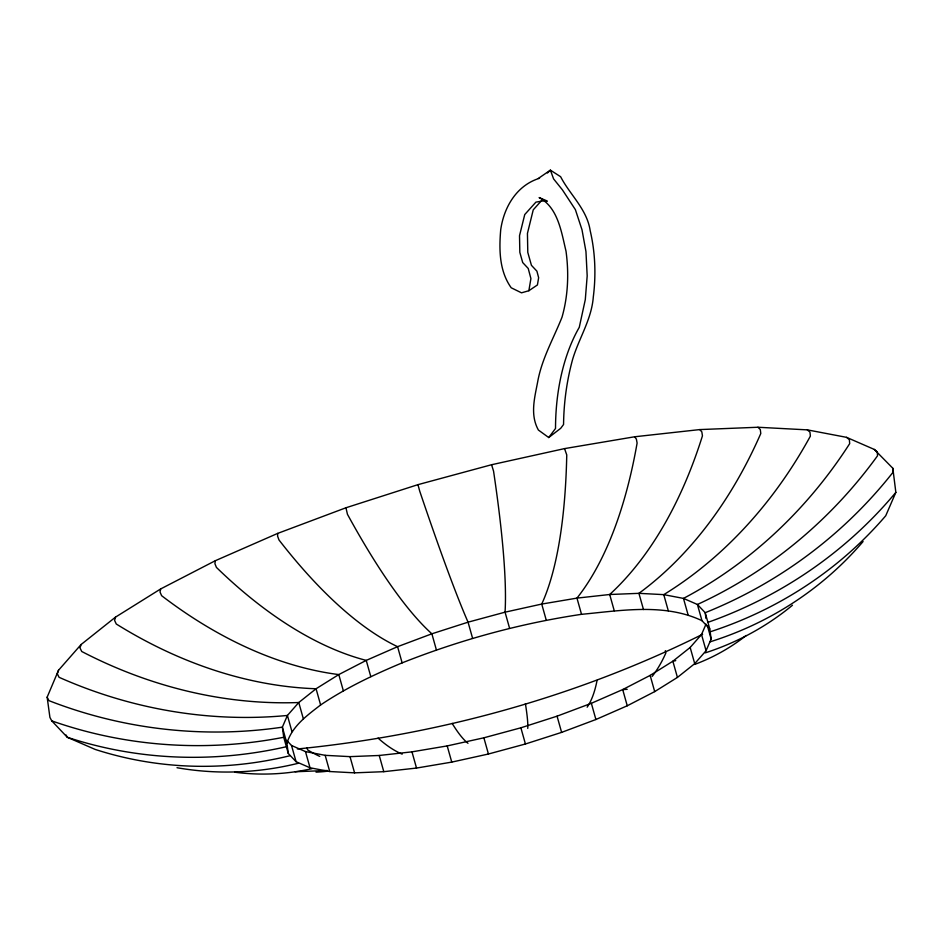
<?xml version="1.0" encoding="UTF-8"?>
<svg xmlns="http://www.w3.org/2000/svg" width="943" height="943" viewBox="0 0 943 943"><rect width="100%" height="100%" fill="white"/><g stroke="black" fill="none" stroke-linecap="round" stroke-linejoin="round"><path stroke-width="1.41" d="M709.749 628.91L701.969 620.683L697.407 604.475A440.44 414.107 -56.7 0 0 877.544 455.764L877.261 451.827L874.302 449.434L846.543 437.34L807.349 429.867L757.924 427.25L699.777 429.584L634.651 436.774L564.539 448.609L491.574 464.734L417.961 484.655L345.951 507.77L277.725 533.384L277.607 536.202L278.998 539.985A440.44 165.308 67.9 0 0 397.581 646.674L402.131 662.87C373.876 674.658 346.069 687.812 320.62 704.963C307.159 715.395 291.976 726.216 286.908 743.355L288.287 753.481L296.078 761.696L310.035 767.779L329.732 771.527L354.568 772.847L383.789 771.68L416.523 768.062L451.756 762.109L488.427 754.011L525.428 743.992L561.615 732.381L595.905 719.509L627.248 705.777L654.701 691.608L677.428 677.416L694.72 663.648L706.071 650.717L711.14 639.024L709.749 628.91L705.199 612.702L697.407 604.475L683.463 598.404L663.766 594.644L638.918 593.336L609.697 594.503L576.963 598.121L541.73 604.062L505.059 612.172L468.058 622.18L431.87 633.802L397.581 646.674L366.238 660.395L338.785 674.575L316.07 688.755L298.766 702.523L287.415 715.454L282.358 727.159L283.737 737.273L288.287 753.481M277.725 533.384L215.358 560.696L214.91 563.666L216.418 567.403A440.44 230.752 64.6 0 0 366.238 660.395L370.788 676.602M539.537 178.262C516.729 185.276 503.951 207.012 500.721 229.703C499.012 249.482 499.189 270.947 511.224 287.792L521.503 292.825L528.858 290.727L530.909 278.598L528.221 268.449L522.705 262.555L519.829 252.335L519.522 235.715L524.744 214.556L535.919 202.132L544.135 200.718L546.952 201.389M215.358 560.696L160.734 588.904L160.015 592.015L161.63 595.693A440.44 289.195 60.5 0 0 338.785 674.575L343.346 690.771M160.734 588.904L115.529 617.123L114.575 620.376L116.272 624.007A440.44 338.843 55.1 0 0 316.07 688.755L320.62 704.963M115.529 617.123L81.11 644.517L79.978 647.912L81.735 651.495A440.44 378.19 47 0 0 298.766 702.523L303.328 718.731M81.11 644.517L58.525 670.249L57.275 673.774L59.079 677.31A440.44 406.056 33.7 0 0 287.415 715.454L291.965 731.662M289.784 755.767A440.44 391.345 -73.7 0 1 95.137 749.414L67.283 737.273L51.735 720.853L49.92 717.411L47.15 697.183L58.525 670.249M286.66 740.361L291.528 745.5L305.473 751.571L325.17 755.331L350.006 756.64L379.239 755.473L411.973 751.854L447.206 745.913L483.877 737.803L520.878 727.796L557.065 716.173L591.355 703.301L622.698 689.569L650.151 675.4L672.866 661.22L690.17 647.452L701.521 634.521L706.024 624.113M874.302 449.434L892.832 468.27L895.85 492.376L885.748 515.738A440.44 406.056 33.7 0 1 709.949 631.881M547.105 200.942L539.113 197.57C558.115 207.613 561.415 232.237 566.012 251.168C569.006 273.222 568.122 295.737 562.016 317.202C553.694 338.065 542.366 357.821 537.993 380.112C534.976 396.708 529.589 414.225 538.394 430.043L548.732 437.54L555.521 428.476A157.516 91.648 85.6 0 1 579.273 327.315L585.297 299.626L587.183 275.886L585.957 251.569L582.008 229.797L575.383 209.641L562.382 189.826L553.576 178.875L550.406 170.153L538.323 178.439M541.895 200.211L533.243 209.829L527.443 233.392L527.785 252.37L531.428 265.313L536.909 271.171L538.642 277.714L537.416 284.963L528.858 290.727M547.447 173.005L550.406 170.153L560.625 176.718C569.937 194.812 587.088 209.334 590.2 230.74C595.269 252.441 596.106 274.908 593.3 296.998C591.567 319.618 578.872 338.266 572.578 359.531C566.802 380.701 563.808 402.555 563.56 424.503L560.696 428.322L548.732 437.54M702.629 634.262C576.303 697.054 437.623 735.068 297.351 748.978M402.131 662.87C459.854 639.991 520.1 623.464 581.525 614.317C621.189 610.604 664.532 602.942 701.969 620.683M295.088 771.763L327.327 770.478M846.543 437.34L849.36 439.662L849.69 443.623A440.44 391.345 -73.7 0 1 683.463 598.404L688.013 614.6M807.349 429.867L809.966 432.153L810.367 436.137A440.44 356.702 -83.5 0 1 663.766 594.644L668.316 610.852M757.924 427.25L760.294 429.536L760.789 433.509A440.44 311.202 -89.8 0 1 638.918 593.336L643.48 609.532M699.777 429.584L701.828 431.87L702.441 435.843A440.44 256.26 85.6 0 1 609.697 594.503L614.247 610.71M634.651 436.774L636.372 439.096L637.103 443.057A440.44 193.527 82 0 1 576.963 598.121L581.525 614.317M564.539 448.609L566.755 454.939A440.44 124.912 78.9 0 1 541.73 604.062L546.28 620.27M66.081 734.998L67.283 737.273A440.44 414.107 -56.7 0 0 287.226 746.514M47.15 697.183L48.977 700.661A440.44 421.568 9.6 0 0 282.358 727.159L286.908 743.355M491.574 464.734L493.554 471.123A440.44 52.513 76.2 0 1 505.059 612.172L509.609 628.368M306.829 747.716L307.724 749.98A440.44 193.527 82 0 0 319.771 756.404M707.344 625.515L711.14 639.024M701.521 634.521L706.071 650.717M690.17 647.452L694.72 663.648M677.428 677.416L672.866 661.22A440.44 338.843 55.1 0 0 675.73 660.642M650.151 675.4L654.701 691.608M627.248 705.777L622.698 689.569A440.44 230.752 64.6 0 0 627.201 689.298M591.355 703.301L595.905 719.509M557.065 716.173L561.615 732.381M520.878 727.796L525.428 743.992M472.62 638.387L468.058 622.18A440.44 21.489 73.5 0 1 419.706 491.103L417.961 484.655M483.877 737.803L488.427 754.011M436.42 650.01L431.87 633.802A440.44 94.842 70.8 0 1 347.448 514.3L345.951 507.77M447.206 745.913L451.756 762.109M411.973 751.854L416.523 768.062M379.239 755.473L383.789 771.68M350.006 756.64L354.568 772.847M325.17 755.331L329.732 771.527M305.473 751.571L310.035 767.779M291.528 745.5L296.078 761.696M665.369 650.67L665.829 653.051A440.44 165.308 67.9 0 1 652.167 676.414M705.989 618.478L705.199 612.702A440.44 424.291 -26.6 0 0 893.092 472.184L892.832 468.27M597.06 680.398A440.44 94.842 70.8 0 1 587.147 707.179M283.737 737.273A440.44 424.291 -26.6 0 1 51.735 720.853M895.85 492.376A440.44 421.568 9.6 0 1 707.969 622.333M525.404 703.678A440.44 21.489 73.5 0 1 527.75 728.409M863.081 541.541A440.44 378.19 47 0 1 709.796 641.924M467.999 743.296A440.44 52.513 76.2 0 1 452.168 723.399M312.157 768.616A440.44 311.202 -89.8 0 1 234.89 772.223M327.527 771.209A440.44 256.26 85.6 0 1 316.023 772.128M792.462 605.241A440.44 338.843 55.1 0 1 705.258 652.862M746.149 635.511A440.44 289.195 60.5 0 1 694.578 664.461M402.178 754.141A440.44 124.912 78.9 0 1 378.06 738.098M298.495 763.217A440.44 356.702 -83.5 0 1 177.001 767.72"/></g></svg>
